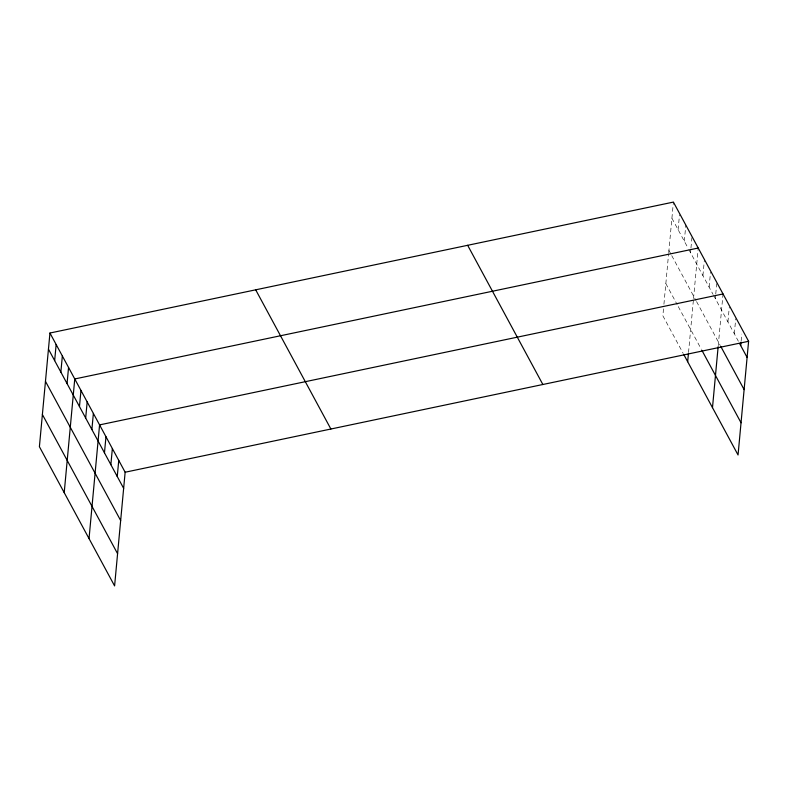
<?xml version="1.0" encoding="UTF-8"?>
<svg xmlns="http://www.w3.org/2000/svg" width="788" height="788" viewBox="0 0 788 788"><rect width="100%" height="100%" fill="white"/><g stroke="black" fill="none" stroke-linecap="round" stroke-linejoin="round"><path stroke-width="0.59" stroke-dasharray="3.94 2.96" d="M663.496 308.876L662.856 315.771L683.157 353.359M663.92 304.276L668.608 253.726M668.716 252.623L673.405 202.092M678.113 229.702L679.502 214.73M684.309 241.187L685.806 225.063M690.515 252.662L690.84 249.215M690.948 248.062L691.903 237.7M688.525 352.512L693.43 299.667M693.529 298.554L698.109 249.185M702.926 275.633L704.423 259.518M709.131 287.118L710.52 272.156M715.337 298.603L715.652 295.145M715.76 293.993L716.725 283.631M718.242 345.597L722.921 295.116M727.925 321.918L729.314 306.956M734.317 333.748L735.706 318.785M741.144 340.977L741.784 334.073M671.908 218.217L688.259 248.486M688.83 249.53L713.081 294.426M713.642 295.47L738.386 341.283M668.923 250.407L671.179 254.583M671.74 255.627L695.991 300.524M696.553 301.568L720.291 345.508M665.84 283.581L677.119 304.464M678.251 306.552L701.369 349.35"/><path stroke-width="1.18" d="M49.949 333.029L39.4 446.707L114.595 585.908L125.144 472.229L49.949 333.029L673.405 202.092L748.6 341.293L738.051 454.971L683.728 354.403M54.658 360.628L56.145 344.504M60.853 372.113L62.35 355.989M67.059 383.598L68.556 367.474M64.212 492.638L74.761 378.959L698.217 248.033M79.47 406.569L80.967 390.444M85.675 418.044L87.172 401.929M91.881 429.529L93.378 413.414M89.034 538.578L99.574 424.899L723.029 293.963M104.469 452.844L105.966 436.729M110.862 464.684L112.359 448.559M117.254 476.513L118.752 460.389M687.668 361.712L688.416 353.664M712.49 407.642L718.144 346.7M740.71 345.587L741.035 342.13M125.144 472.229L748.6 341.293M739.548 343.43L747.103 357.417M720.872 346.582L744.118 389.607M701.941 350.394L741.045 422.782M467.658 245.304L542.863 384.505M255.686 289.817L330.881 429.017M48.452 349.143L123.647 488.343M45.468 381.343L120.662 520.543M42.385 414.508L117.589 553.708"/></g></svg>
